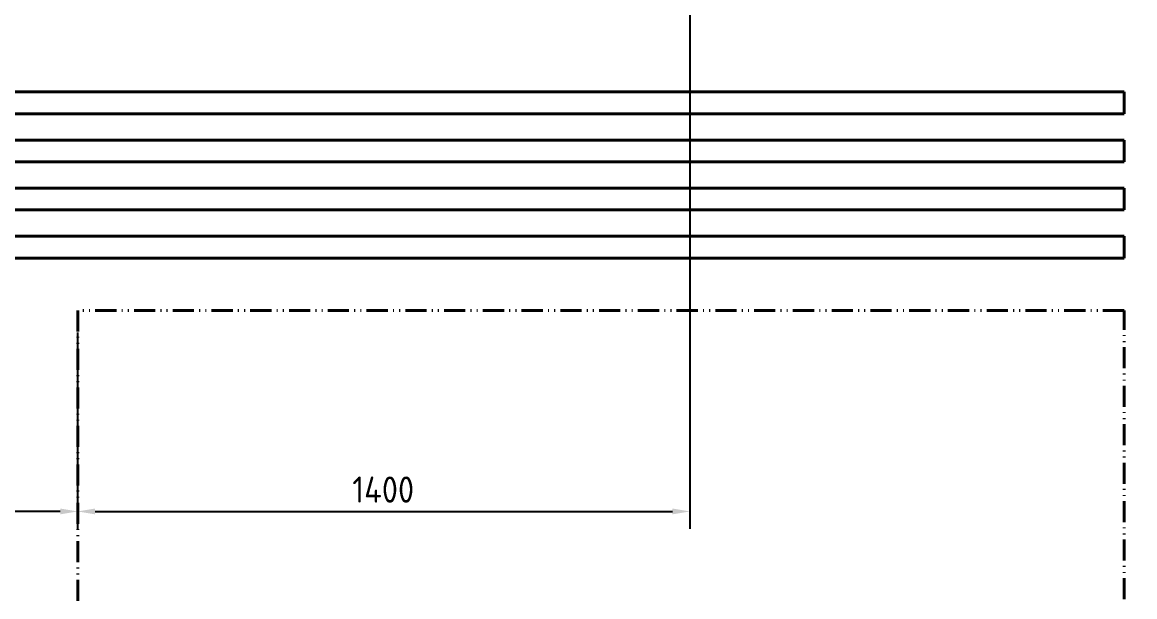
# Model space of a CAD drawing. Header units: millimetres. Extents: x 0 to 11890, y 0 to 8410.
# Drawn here: x 6590 to 9134, y 1490 to 2804 of the extents above; entities that cross this region are included whole.
import ezdxf

# ---------------------------------------------------------------- set-up
doc = ezdxf.new("R2010")
doc.units = ezdxf.units.MM
doc.header["$LTSCALE"] = 10
doc.linetypes.add('DASH_DOUBLE_DOT', pattern=[0.4398, 0.24, -0.06, 0.0098, -0.06, 0.01, -0.06])
doc.layers.add('가시적인 것(ISO)', color=3, linetype='Continuous', lineweight=40)
doc.layers.add('치수(ISO)', color=2, linetype='Continuous', lineweight=25)
doc.styles.add('치수 텍스트_PSTEK_POSCO', font='isocp.shx')
doc.dimstyles.new('치수_PSTEK_POSCO', dxfattribs={"dimscale": 10, "dimtxt": 3, "dimasz": 2, "dimexe": 2, "dimexo": 2.5, "dimgap": 1, "dimtad": 1, "dimrnd": 1e-08, "dimdsep": 46, "dimtxsty": '치수 텍스트_PSTEK_POSCO', "dimcen": 0.09, "dimdle": 10, "dimclrd": 7, "dimclre": 7, "dimclrt": 2, "dimadec": 1, "dimazin": 2, "dimtfac": 1, "dimtmove": 0, "dimatfit": 3, "dimfxl": 0, "dimtolj": 1, "dimlwd": -1, "dimlwe": -1, "dimarcsym": 0})

# ---------------------------------------------------------------- blocks, each defined once
blk = doc.blocks.new('*D22')
at = {"layer": 'Defpoints', "color": 0}
for p in [(7986.8, 6194.6), (9365.4, 6194.6), (9109.6, 2144.6)]:
    blk.add_point(p, dxfattribs=at)
at = {"layer": '치수(ISO)', "color": 7}
for p, q in [((8036.8, 6194.6), (9405.4, 6194.6)), ((9365.4, 2184.6), (9365.4, 6154.6)), ((9159.6, 2144.6), (9405.4, 2144.6))]:
    blk.add_line(p, q, dxfattribs=at)
for points in [[(9358.7, 6154.6), (9372, 6154.6), (9365.4, 6194.6)], [(9358.7, 2184.6), (9372, 2184.6), (9365.4, 2144.6)]]:
    blk.add_solid(points, dxfattribs=at)
at = {"layer": '치수(ISO)', "color": 2, "insert": (9315.4, 4091.6), "char_height": 60, "attachment_point": 4, "rotation": 90, "style": '치수 텍스트_PSTEK_POSCO'}
blk.add_mtext('\\A1;4050', dxfattribs=at)
blk = doc.blocks.new('*D23')
at = {"layer": 'Defpoints', "color": 0}
for p in [(8116.8, 5444.6), (6716.8, 2144.6), (8116.8, 1685)]:
    blk.add_point(p, dxfattribs=at)
at = {"layer": '치수(ISO)', "color": 7}
for p, q in [((8116.8, 5394.6), (8116.8, 1645)), ((6716.8, 2094.6), (6716.8, 1645)), ((6756.8, 1685), (8076.8, 1685))]:
    blk.add_line(p, q, dxfattribs=at)
for points in [[(6756.8, 1691.7), (6756.8, 1678.4), (6716.8, 1685)], [(8076.8, 1691.7), (8076.8, 1678.4), (8116.8, 1685)]]:
    blk.add_solid(points, dxfattribs=at)
at = {"layer": '치수(ISO)', "color": 2, "insert": (7344.8, 1735), "char_height": 60, "attachment_point": 4, "style": '치수 텍스트_PSTEK_POSCO'}
blk.add_mtext('\\A1;1400', dxfattribs=at)
blk = doc.blocks.new('*D24')
at = {"layer": 'Defpoints', "color": 0}
for p in [(3216.8, 3332.6), (3216.8, 1685), (6716.8, 1685)]:
    blk.add_point(p, dxfattribs=at)
at = {"layer": '치수(ISO)', "color": 7}
for p, q in [((3216.8, 3282.6), (3216.8, 1645)), ((6716.8, 1735), (6716.8, 1725)), ((6676.8, 1685), (3256.8, 1685))]:
    blk.add_line(p, q, dxfattribs=at)
for points in [[(3256.8, 1691.7), (3256.8, 1678.4), (3216.8, 1685)], [(6676.8, 1691.7), (6676.8, 1678.4), (6716.8, 1685)]]:
    blk.add_solid(points, dxfattribs=at)
at = {"layer": '치수(ISO)', "color": 2, "insert": (4891.8, 1735), "char_height": 60, "attachment_point": 4, "style": '치수 텍스트_PSTEK_POSCO'}
blk.add_mtext('\\A1;3500', dxfattribs=at)

msp = doc.modelspace()

# ---------------------------------------------------------------- linework, layer by layer
at = {"layer": '가시적인 것(ISO)', "color": 1}
for p, q in [((9109.626, 2644.597), (5086.826, 2644.597)), ((9109.626, 2594.597), (5086.826, 2594.597)), ((9109.626, 2314.597), (4731.826, 2314.597)), ((9109.626, 2264.597), (4731.826, 2264.597))]:
    msp.add_line(p, q, dxfattribs=at)
at = {"layer": '가시적인 것(ISO)'}
for p, q in [((9109.626, 2644.597), (9109.626, 2594.597)), ((9109.626, 2534.597), (9109.626, 2484.597)), ((9109.626, 2424.597), (9109.626, 2374.597)), ((9109.626, 2314.597), (9109.626, 2264.597))]:
    msp.add_line(p, q, dxfattribs=at)
at = {"layer": '가시적인 것(ISO)', "color": 5}
for p, q in [((9109.626, 2534.597), (4951.826, 2534.597)), ((9109.626, 2484.597), (4951.826, 2484.597)), ((9109.626, 2424.597), (4841.826, 2424.597)), ((9109.626, 2374.597), (4841.826, 2374.597))]:
    msp.add_line(p, q, dxfattribs=at)
at = {"layer": '가시적인 것(ISO)', "color": 6, "linetype": 'DASH_DOUBLE_DOT', "ltscale": 20.150574}
msp.add_line((9109.626, 2144.597), (6716.826, 2144.597), dxfattribs=at)
at = {"layer": '가시적인 것(ISO)', "color": 6, "linetype": 'DASH_DOUBLE_DOT', "ltscale": 20.004547}
for p, q in [((6716.826, 2144.597), (6716.826, 780.67)), ((9109.626, 780.67), (9109.626, 2144.597))]:
    msp.add_line(p, q, dxfattribs=at)

# ---------------------------------------------------------------- dimensions: what is measured, and where the dimension line sits
at = {"layer": '치수(ISO)', "color": 7}
for base, p1, p2, angle, picture, middle in [((9365.362, 6194.597), (9109.626, 2144.597), (7986.826, 6194.597), 90, '*D22', (9365.362, 4169.597)), ((8116.826, 1685.026), (6716.826, 2144.597), (8116.826, 5444.597), 180, '*D23', (7416.826, 1685.026)), ((3216.826, 1685.026), (6716.826, 1685.026), (3216.826, 3332.555), 180, '*D24', (4966.826, 1685.026))]:
    dim = msp.add_linear_dim(base=base, p1=p1, p2=p2, angle=angle, dimstyle='치수_PSTEK_POSCO', override={"dimscale": 20, "dimtofl": 0, "dimatfit": 1}, dxfattribs=at)
    dim.commit()
    dim.dimension.update_dxf_attribs({"geometry": picture, "text_midpoint": middle, "dimtype": 160})

doc.saveas('drawing.dxf')
